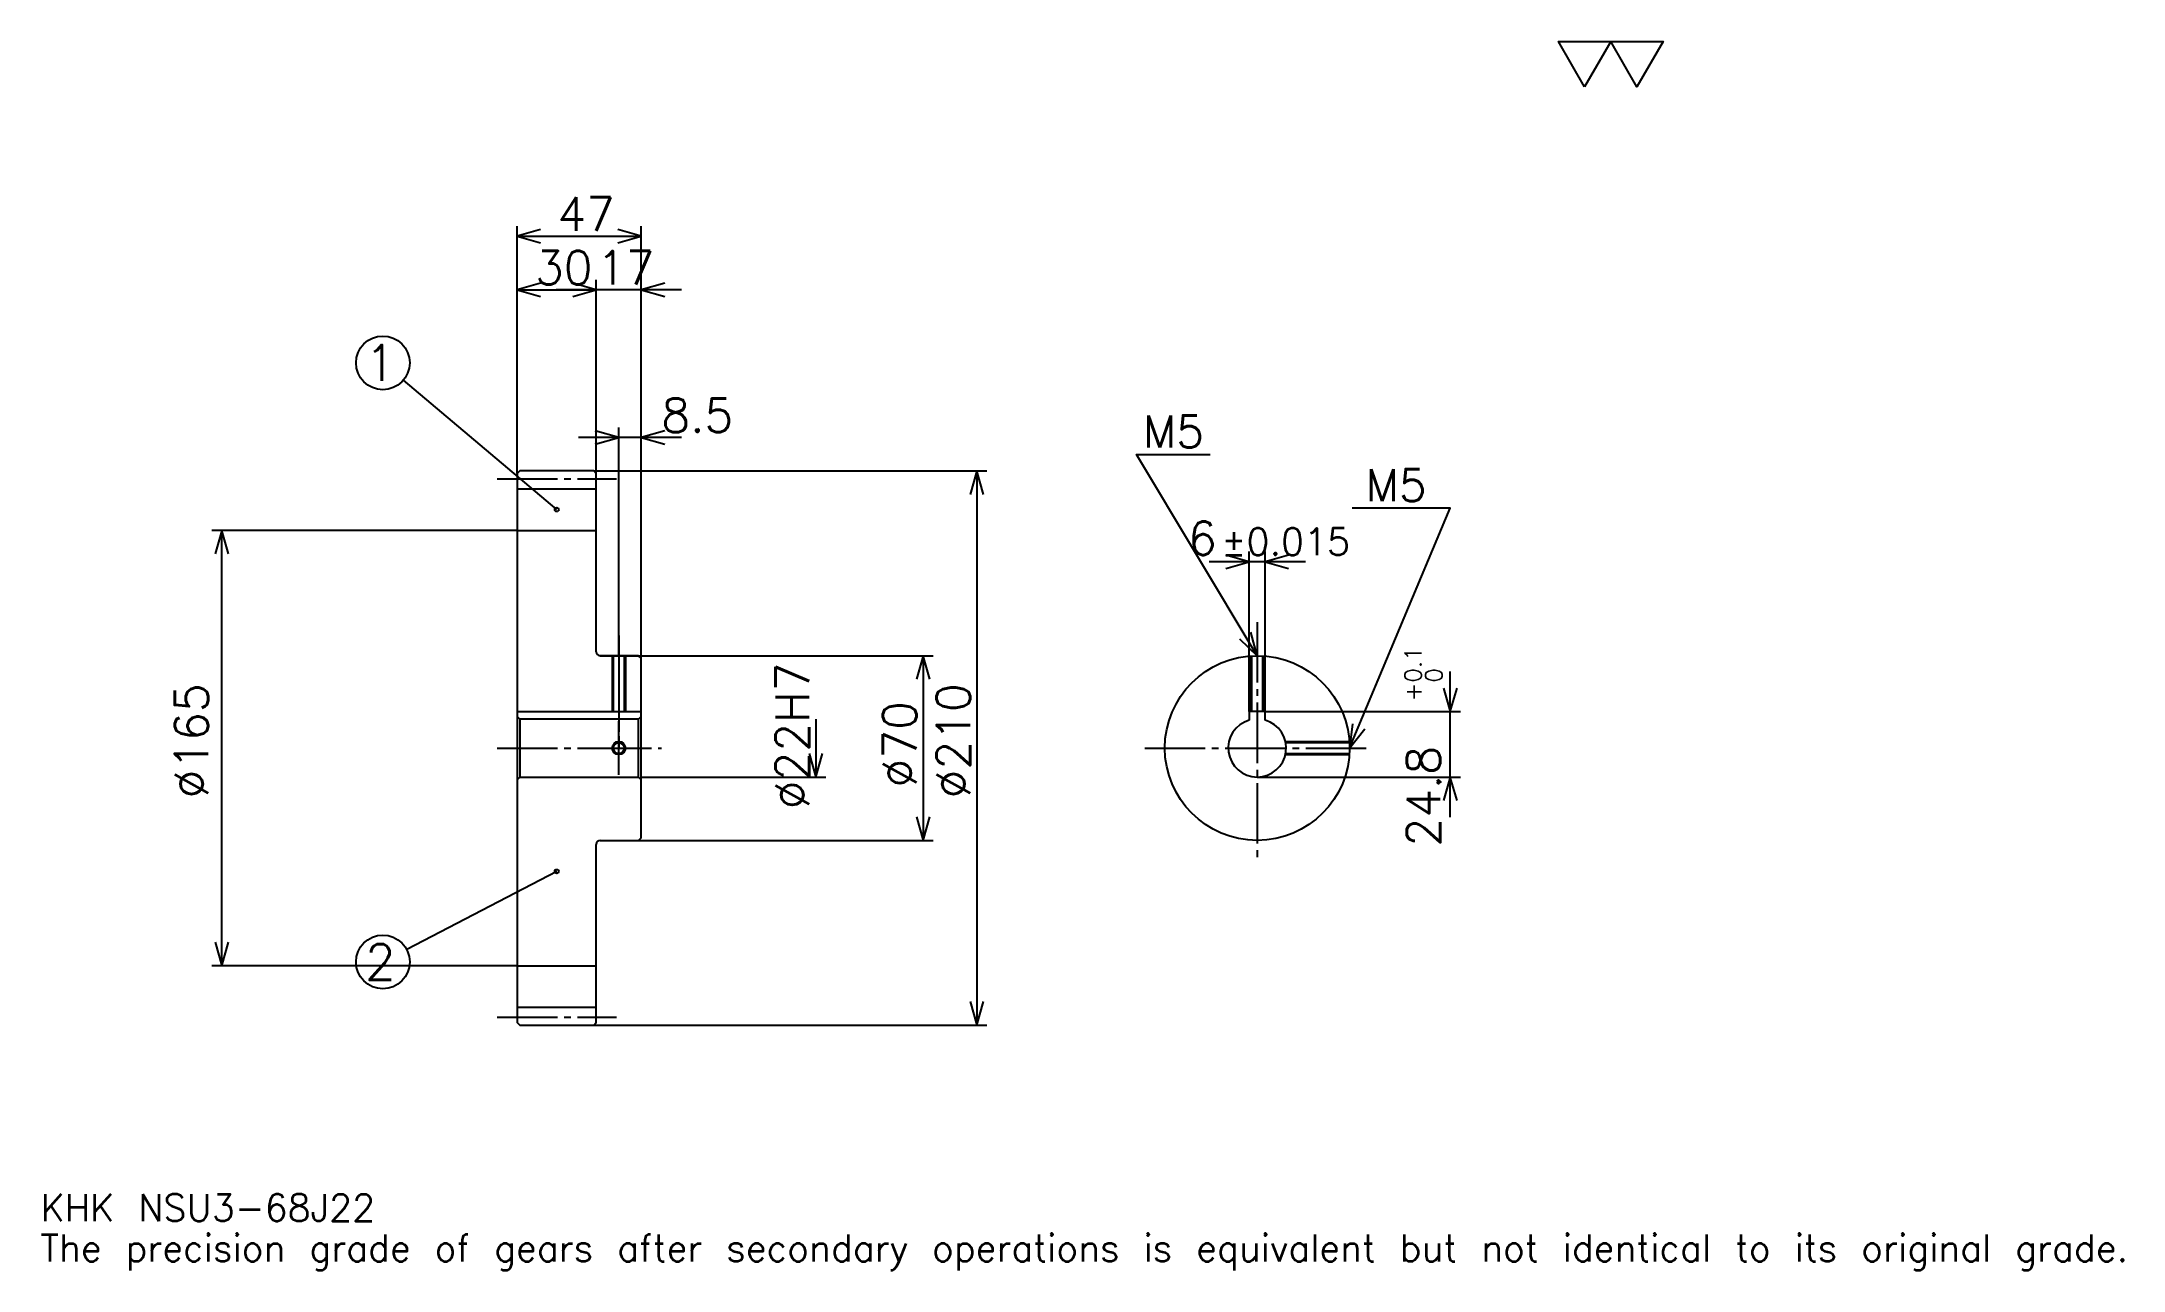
# Model space of a CAD drawing. Extents: x 26 to 815, y 9 to 475.
import ezdxf

# ---------------------------------------------------------------- set-up
doc = ezdxf.new("R2010")
doc.units = 0
doc.linetypes.add('DASHDOT', pattern=[30.521738, 22.891304, -2.543478, 2.543478, -2.543478])
doc.layers.get('0').update_dxf_attribs({"linetype": 'CONTINUOUS'})
doc.layers.add('DASHDOT', color=6, linetype='DASHDOT')
doc.styles.add('KANJI', font='TXT', dxfattribs={"bigfont": 'BIGFONT'})

msp = doc.modelspace()

# ---------------------------------------------------------------- linework, layer by layer
at = {"color": 5}
for p, q in [((206.021729, 312.293488), (206.021729, 405.130432)), ((253.021729, 312.293488), (253.021729, 405.130432)), ((206.021729, 401.315216), (253.021729, 401.315216)), ((206.021729, 380.967407), (236.021729, 380.967407)), ((268.282593, 380.967407), (220.760864, 380.967407)), ((236.021729, 312.293488), (236.021729, 384.782623)), ((221.021729, 297.668488), (162.927002, 346.700989)), ((268.282593, 325.010864), (229.260864, 325.010864)), ((244.521729, 312.293488), (244.521729, 328.826111)), ((206.021729, 311.293488), (206.021729, 312.293488)), ((235.021729, 312.293488), (253.021729, 312.293488)), ((236.021729, 311.293488), (236.021729, 312.293488)), ((244.521729, 242.293488), (244.521729, 312.293488)), ((244.521729, 242.293488), (244.521729, 312.293488)), ((253.021729, 312.293488), (384.010864, 312.293488)), ((253.021729, 241.293488), (253.021729, 312.293488)), ((380.195648, 312.293488), (380.195648, 102.293488)), ((206.021729, 289.793488), (90.293472, 289.793488)), ((94.108688, 124.793488), (94.108688, 289.793488)), ((504.673889, 277.902191), (468.152161, 277.902191)), ((483.413025, 221.093491), (483.413025, 281.717407)), ((489.413025, 221.093491), (489.413025, 281.717407)), ((237.521729, 242.293488), (253.021729, 242.293488)), ((253.021729, 242.293488), (363.663025, 242.293488)), ((359.847809, 242.293488), (359.847809, 172.293488)), ((559.565186, 181.032623), (559.565186, 236.354355)), ((489.413025, 221.093491), (563.380371, 221.093491)), ((319.152161, 218.293488), (319.152161, 196.293488)), ((253.021729, 196.293488), (322.967377, 196.293488)), ((486.413025, 196.293488), (563.380371, 196.293488)), ((237.521729, 172.293488), (253.021729, 172.293488)), ((253.021729, 172.293488), (363.663025, 172.293488)), ((221.021729, 160.543488), (164.17485, 130.924957)), ((206.021729, 124.793488), (90.293472, 124.793488)), ((235.021729, 102.293488), (253.021729, 102.293488)), ((253.021729, 102.293488), (384.010864, 102.293488))]:
    msp.add_line(p, q, dxfattribs=at)
at = {"color": 4}
for p, q in [((206.021729, 305.543488), (236.021729, 305.543488)), ((206.021729, 289.793488), (236.021729, 289.793488)), ((206.021729, 221.093491), (253.021729, 221.093491)), ((207.021729, 218.293488), (207.021729, 196.293488)), ((252.021729, 218.293488), (253.021729, 219.293488)), ((252.021729, 196.293488), (253.021729, 195.293488)), ((206.021729, 124.793488), (236.021729, 124.793488)), ((206.021729, 109.043488), (236.021729, 109.043488))]:
    msp.add_line(p, q, dxfattribs=at)
at = {"color": 7}
msp.add_lwpolyline([(610.434753, 457.82608), (600.515198, 475.019989), (640.19342, 475.019989), (630.273865, 457.82608), (620.354309, 475.019989), (610.434753, 457.82608)], dxfattribs=at)
at = {"color": 5}
for points in [[(214.923904, 403.858704), (206.021729, 401.315216), (214.923904, 398.771729)], [(244.119553, 398.771729), (253.021729, 401.315216), (244.119553, 403.858704)], [(214.923904, 383.510864), (206.021729, 380.967407), (214.923904, 378.42395)], [(227.119553, 378.42395), (236.021729, 380.967407), (227.119553, 383.510864)], [(227.119553, 378.42395), (236.021729, 380.967407), (227.119553, 383.510864)], [(261.923889, 383.510864), (253.021729, 380.967407), (261.923889, 378.42395)], [(235.619553, 322.467407), (244.521729, 325.010864), (235.619553, 327.554352)], [(261.923889, 327.554352), (253.021729, 325.010864), (261.923889, 322.467407)], [(486.413025, 242.293488), (440.630432, 318.597839), (468.608673, 318.597839)], [(382.739136, 303.391296), (380.195648, 312.293488), (377.652161, 303.391296)], [(521.413025, 207.293488), (559.565186, 298.25), (522.43042, 298.25)], [(96.652168, 280.891296), (94.108688, 289.793488), (91.565208, 280.891296)], [(474.510864, 275.358704), (483.413025, 277.902191), (474.510864, 280.445679)], [(498.315186, 280.445679), (489.413025, 277.902191), (498.315186, 275.358704)], [(479.651886, 248.618439), (486.413025, 242.293488), (484.013916, 251.235657)], [(362.391296, 233.391312), (359.847809, 242.293488), (357.304321, 233.391312)], [(557.021729, 229.995667), (559.565186, 221.093491), (562.108643, 229.995667)], [(522.510925, 216.486557), (521.413025, 207.293488), (527.201904, 214.51889)], [(316.608673, 205.195663), (319.152161, 196.293488), (321.695648, 205.195663)], [(562.108643, 187.391312), (559.565186, 196.293488), (557.021729, 187.391312)], [(357.304321, 181.195663), (359.847809, 172.293488), (362.391296, 181.195663)], [(91.565208, 133.695663), (94.108688, 124.793488), (96.652168, 133.695663)], [(377.652161, 111.195663), (380.195648, 102.293488), (382.739136, 111.195663)]]:
    msp.add_lwpolyline(points, dxfattribs=at)
at = {"color": 4}
for points in [[(236.021729, 243.793488), (236.021729, 311.293488), (235.021729, 312.293488), (207.021729, 312.293488), (206.021729, 311.293488), (206.021729, 195.293488)], [(237.521729, 172.293488), (252.021729, 172.293488), (253.021729, 173.293488), (253.021729, 241.293488), (252.021729, 242.293488), (237.521729, 242.293488)], [(242.021729, 242.293488), (242.021729, 221.093491)], [(242.456726, 242.293488), (242.456726, 221.093491)], [(246.586731, 242.293488), (246.586731, 221.093491)], [(247.021729, 242.293488), (247.021729, 221.093491)], [(483.913025, 221.093491), (483.913025, 242.204086)], [(484.348022, 221.093491), (484.348022, 242.232513)], [(488.478027, 221.093491), (488.478027, 242.232513)], [(488.913025, 221.093491), (488.913025, 242.204086)], [(489.413025, 217.876495), (489.413025, 221.093491), (483.413025, 221.093491), (483.413025, 217.876495)], [(206.021729, 195.293488), (207.021729, 196.293488), (252.021729, 196.293488), (252.021729, 218.293488), (207.021729, 218.293488), (206.021729, 219.293488)], [(497.125183, 209.793488), (521.323608, 209.793488)], [(497.217468, 209.35849), (521.352051, 209.35849)], [(497.217468, 205.228485), (521.352051, 205.228485)], [(497.125183, 204.793488), (521.323608, 204.793488)], [(206.021729, 195.293488), (206.021729, 103.293488), (207.021729, 102.293488), (235.021729, 102.293488), (236.021729, 103.293488), (236.021729, 170.793488)]]:
    msp.add_lwpolyline(points, dxfattribs=at)
at = {"color": 5}
for centre, radius in [((155.152161, 353.263062), 10.173913), ((221.021729, 297.668488), 0.763044), ((221.021729, 160.543488), 0.763044), ((155.152161, 126.223923), 10.173913)]:
    msp.add_circle(centre, radius, dxfattribs=at)
at = {"color": 4}
for centre, radius in [((486.413025, 207.293488), 35), ((244.521729, 207.293488), 2.065)]:
    msp.add_circle(centre, radius, dxfattribs=at)
at = {"color": 7}
msp.add_circle((244.521729, 207.293488), 2.5, dxfattribs=at)
at = {"color": 4}
for centre, radius, start, end in [((237.521729, 243.793488), 1.5, 180, 270), ((486.413025, 207.293488), 11, 105.826620886, 74.173379114), ((237.521729, 170.793488), 1.5, 90, 180)]:
    msp.add_arc(centre, radius, start, end, dxfattribs=at)
at = {"layer": 'DASHDOT', "color": 7}
for p, q in [((198.391296, 309.293488), (243.652161, 309.293488)), ((486.413025, 255.01088), (486.413025, 164.663055)), ((244.521729, 242.293488), (244.521729, 207.293488)), ((198.391296, 207.293488), (260.652161, 207.293488)), ((443.782593, 207.293488), (529.043457, 207.293488)), ((198.391296, 105.293488), (243.652161, 105.293488))]:
    msp.add_line(p, q, dxfattribs=at)
for points in [[(244.521729, 249.92392), (244.521729, 213.463058)], [(244.521729, 197.163055), (244.521729, 217.42392)], [(234.391296, 207.293488), (254.652161, 207.293488)]]:
    msp.add_lwpolyline(points, dxfattribs=at)

# ---------------------------------------------------------------- texts
at = {"color": 7, "style": 'KANJI'}
for s, height, p in [('47', 12.717391, (221.255432, 403.350006)), ('30', 12.717391, (212.755417, 383.002197)), ('17', 12.717391, (236.255432, 383.002197)), ('1', 13.565217, (148.369553, 346.480438)), ('8.5', 12.717391, (260.652161, 327.045654)), ('M5', 12.208696, (443.173889, 321.141296)), ('M5', 12.208696, (527.517395, 300.793488)), ('6', 12.717391, (460.161804, 280.445679)), ('%%p0.015', 10.173913, (472.750458, 280.445679)), ('2', 13.565217, (148.369553, 119.441315)), ('KHK NSU3-68J22', 10.173913, (25.434782, 27.97826)), ('The precision grade of gears after secondary operations is equivalent but not identical to its original grade.', 10.173913, (25.434782, 12.717391))]:
    msp.add_text(s, height=height, dxfattribs=at).set_placement(p)
for s, height, p in [('%%c22H7', 12.717391, (316.608673, 184.084244)), ('0.1', 6.358696, (548.628235, 232.119293)), ('0', 6.358696, (556.513, 232.119293)), ('%%c165', 12.717391, (89.021729, 188.217407)), ('%%c210', 12.717391, (377.652161, 188.217407)), ('+', 6.358696, (548.628235, 224.997559)), ('%%c70', 12.717391, (357.304321, 192.350555)), ('24.8', 12.717391, (555.75, 169.951645))]:
    msp.add_text(s, height=height, rotation=90, dxfattribs=at).set_placement(p)

doc.saveas('drawing.dxf')
